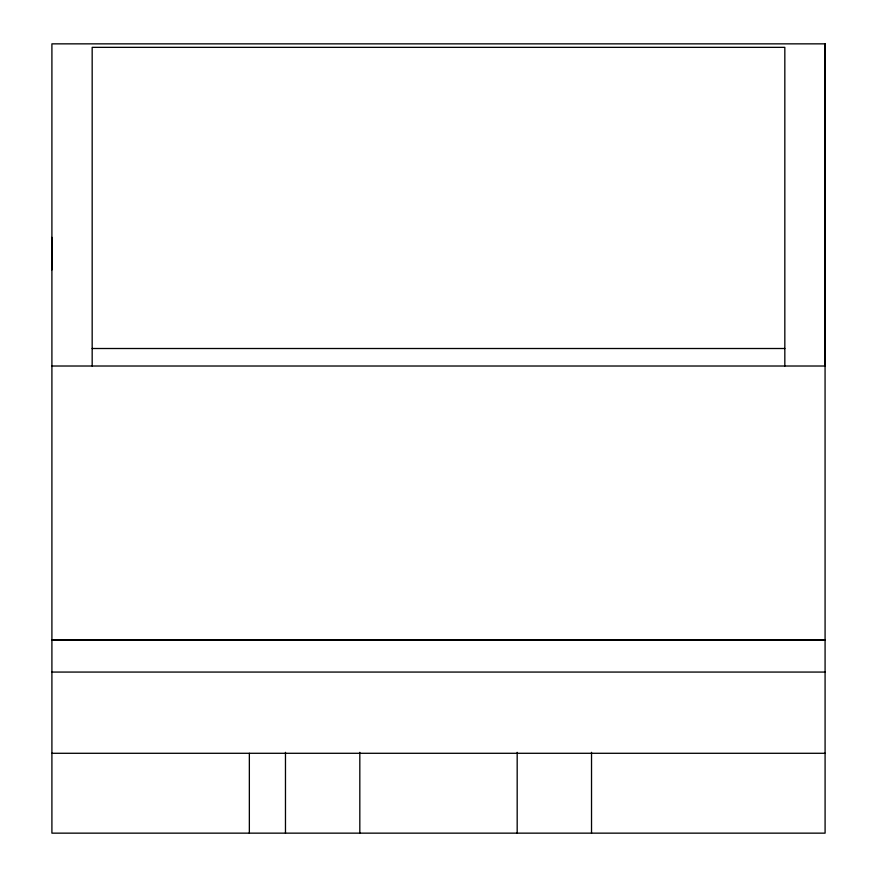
<?xml version="1.0" encoding="UTF-8"?>
<svg xmlns="http://www.w3.org/2000/svg" width="877" height="877" viewBox="0 0 877 877"><rect width="100%" height="100%" fill="white"/><g stroke="black" fill="none" stroke-linecap="round" stroke-linejoin="round"><path stroke-width="1.32" d="M51.907 269.14L51.907 269.688L51.907 266.356M51.896 238.018L51.896 237.47L51.896 240.802M825.093 237.7L825.093 237.152L825.093 238.38M225.071 639.969L237.152 639.936L219.239 639.881M651.929 639.892L639.848 639.936L657.761 639.98M92.173 348.509L784.827 348.509M51.907 366.016L825.093 366.016L824.972 43.85M51.907 639.848L825.093 639.848M51.907 640.013L825.093 640.013M51.907 672.067L825.093 672.067M51.907 753.288L825.093 753.288M51.896 238.697L51.907 268.461M784.827 366.016L784.827 47.347L92.173 47.347L92.173 366.016M591.526 752.345L591.526 833.15M517.178 752.345L517.178 833.15M359.822 752.345L359.822 833.15M285.474 752.345L285.474 833.15M249.353 753.288L249.353 833.15M825.104 269.228L825.104 269.228M189.651 639.914L188.829 639.936L206.731 639.98L189.651 639.914M688.182 639.936L670.269 639.98L688.182 639.936M825.049 43.85L51.907 43.85L51.907 833.15L825.093 833.15L825.049 43.85"/></g></svg>
